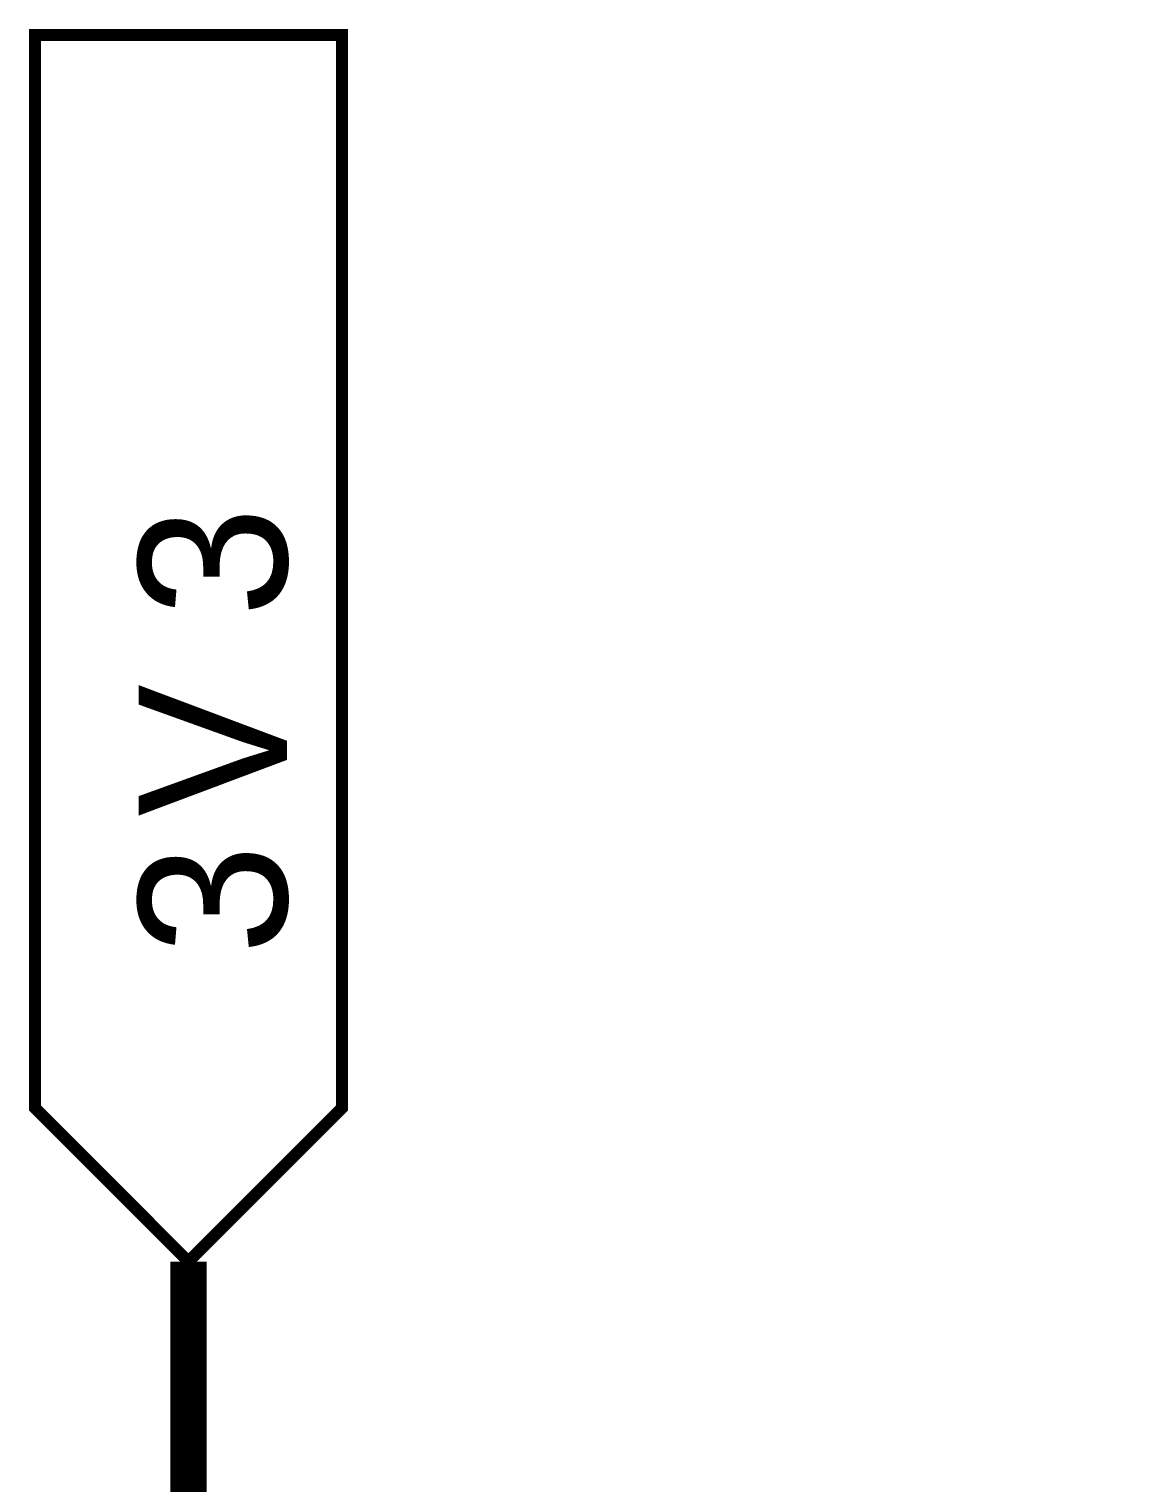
# Model space of a CAD drawing. Header units: millimetres. Extents: x 0 to 9.5, y 0 to 7.5.
# Drawn here: x 6.7479 to 7.1059, y 2.2277 to 2.7017 of the extents above; entities that cross this region are included whole.
import ezdxf

# ---------------------------------------------------------------- set-up
doc = ezdxf.new("R2010")
doc.units = ezdxf.units.MM
doc.header["$MEASUREMENT"] = 0
doc.layers.add('Sheet', color=255, linetype='Continuous')

msp = doc.modelspace()

# ---------------------------------------------------------------- linework, layer by layer
at = {"layer": 'Sheet', "const_width": 0.0039}
msp.add_lwpolyline([(6.84986, 2.3499), (6.79983, 2.29987), (6.7498, 2.3499), (6.7498, 2.69972), (6.84986, 2.69972), (6.84986, 2.3499)], close=True, dxfattribs=at)
msp.add_lwpolyline([(6.84986, 2.3499), (6.79983, 2.29987), (6.7498, 2.3499), (6.7498, 2.69972), (6.84986, 2.69972), (6.84986, 2.3499)], close=True, dxfattribs=at)
at = {"layer": 'Sheet', "const_width": 0.0118}
msp.add_lwpolyline([(7.09999, 1.59982), (7.09999, 2.1998), (6.79983, 2.1998), (6.79983, 2.29987)], dxfattribs=at)

# ---------------------------------------------------------------- texts
at = {"layer": 'Sheet'}
for s, p in [('3', (6.83193, 2.51001)), ('V', (6.83193, 2.44496)), ('3', (6.83193, 2.39993))]:
    msp.add_text(s, height=0.04837, rotation=90, dxfattribs=at).set_placement(p)

doc.saveas('drawing.dxf')
